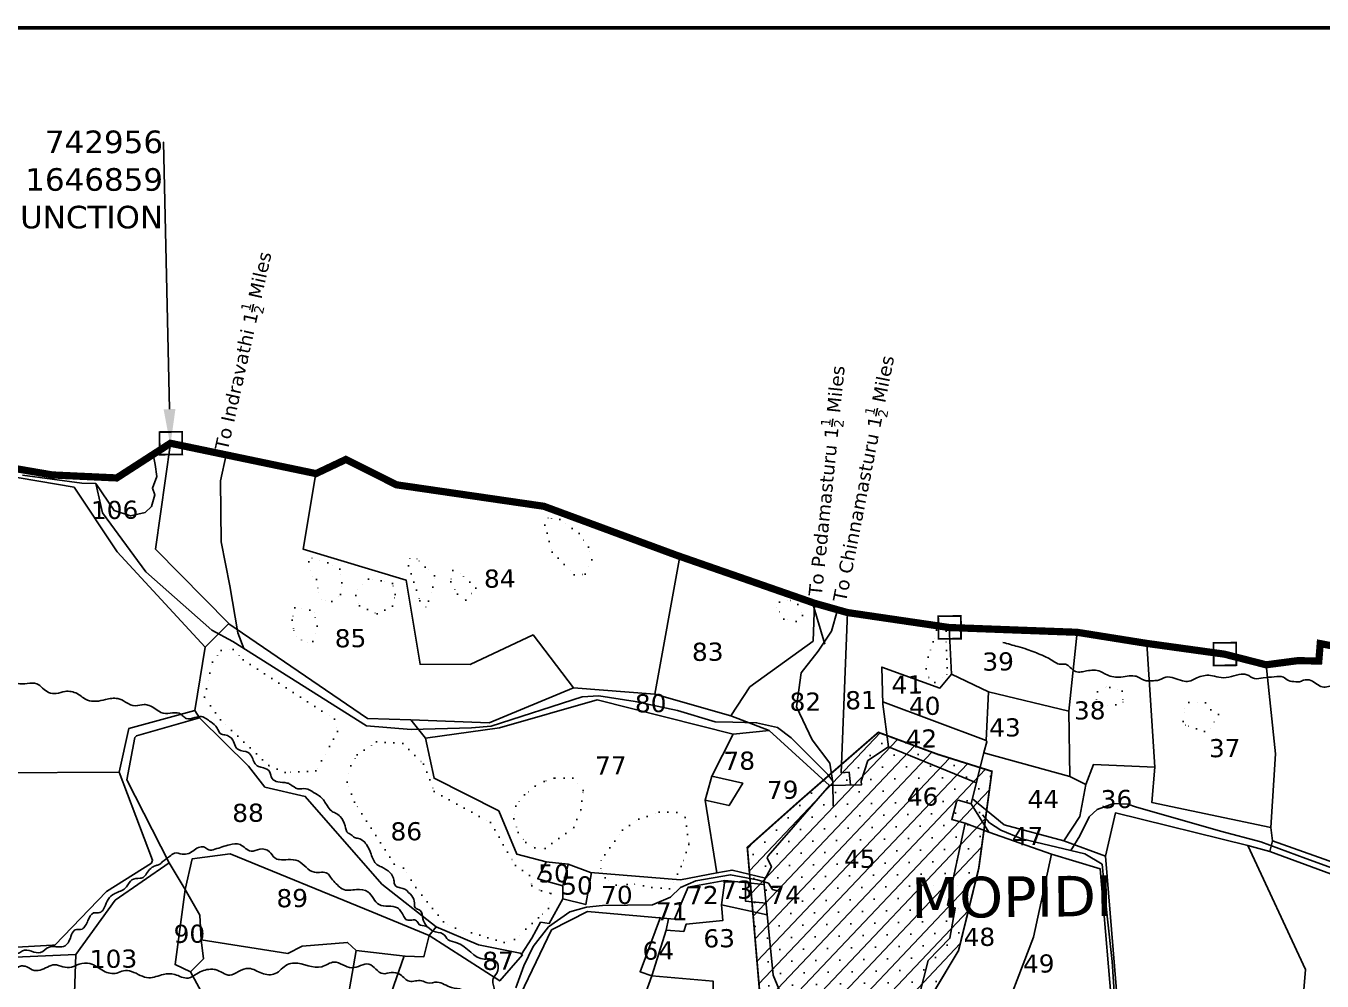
# Model space of a CAD drawing. Header units: inches. Extents: x 738765 to 747437, y 1643863 to 1647317.
# Drawn here: x 742819 to 744255, y 1646259 to 1647317 of the extents above; entities that cross this region are included whole.
import ezdxf
from ezdxf import colors
from ezdxf.entities.mleader import LeaderData, LeaderLine
from ezdxf.enums import TextEntityAlignment as Align
from ezdxf.math import Vec2, Vec3

# ---------------------------------------------------------------- set-up
doc = ezdxf.new("R2010")
doc.units = ezdxf.units.IN
doc.header["$MEASUREMENT"] = 0
doc.linetypes.add('ACAD_ISO02W100', pattern=[15, 12, -3])
doc.linetypes.add('DOT2', pattern=[0.125, 0, -0.125])
for name, color, linetype in [('CSMark', 72, 'Continuous'), ('HILLL', 17, 'Continuous'), ('PLOT', 7, 'Continuous'), ('PLOT NO', 7, 'Continuous'), ('ROADS', 6, 'Continuous'), ('STRUCTURE', 5, 'Continuous'), ('TANKS-STREAM', 4, 'Continuous'), ('VILLAGE', 30, 'Continuous'), ('VILLAGE BOUNDRY', 5, 'Continuous'), ('VILLAGE STONES', 240, 'Continuous')]:
    doc.layers.add(name, color=color, linetype=linetype)
doc.styles.get("Standard").update_dxf_attribs({"font": 'verdana_0.ttf'})

msp = doc.modelspace()

# ---------------------------------------------------------------- hatches: boundary and pattern name
at = {"layer": 'VILLAGE', "linetype": 'Continuous'}
h = msp.add_hatch(dxfattribs=at)
h.set_pattern_fill('SACNCR', color=256, scale=200, angle=1.53032, style=0)
h.paths.add_polyline_path([(743618.1, 1646406.6), (743631.8, 1646245.8), (743669.8, 1646193.4), (743735.3, 1646162.7), (743786.1, 1646182.2), (743852.2, 1646292.4), (743874.6, 1646383.4), (743889.2, 1646490.9), (743829.3, 1646509.7), (743763.3, 1646534.1), (743676.2, 1646458.3)])
h.paths.add_polyline_path([(743780.9, 1646315.5), (744042.3, 1646318.2), (744041.5, 1646388.5), (743780.1, 1646385.8)], flags=9)

# ---------------------------------------------------------------- linework, layer by layer
at = {"layer": 'CSMark', "color": 3}
msp.add_lwpolyline([(738766.6, 1647314.5), (747349.1, 1647314.5), (747349.1, 1643865.5), (738766.6, 1643865.5)], close=True, dxfattribs=at)
at = {"layer": 'HILLL', "linetype": 'DOT2', "ltscale": 75}
for points in [[(743393.6, 1646763.7), (743401.7, 1646733.8), (743415.1, 1646719.9), (743426.1, 1646708.4), (743438.5, 1646709.2), (743445.8, 1646725.2), (743442.1, 1646739.2), (743431.7, 1646754.4), (743410.4, 1646769.9), (743397.5, 1646771.6), (743393.6, 1646763.7)], [(743150.6, 1646680), (743157.6, 1646678.9), (743167.2, 1646686.6), (743168.8, 1646699.8), (743166.3, 1646715), (743153, 1646721.8), (743135.6, 1646727), (743132.2, 1646722.8), (743134.3, 1646713.3), (743136.1, 1646707), (743140.6, 1646703.4), (743142.8, 1646689), (743146, 1646681.1), (743150.6, 1646680)], [(743255.2, 1646679.8), (743262.1, 1646672.7), (743264.8, 1646679.5), (743269.4, 1646695), (743271.3, 1646707.4), (743261.2, 1646717.2), (743252, 1646726.2), (743244, 1646726.9), (743242.5, 1646718.6), (743255.2, 1646679.8)], [(743289.4, 1646700.9), (743296.8, 1646687), (743306, 1646680.5), (743317.3, 1646693.8), (743300.3, 1646710), (743291.8, 1646713.3), (743289.4, 1646700.9)], [(743207.7, 1646665.3), (743224.7, 1646673.9), (743227.7, 1646686.9), (743224.8, 1646698.9), (743212.4, 1646701.8), (743198.4, 1646703.8), (743185.9, 1646692.8), (743184, 1646685.6), (743188.4, 1646674.3), (743207.7, 1646665.3)], [(743136.4, 1646634.9), (743141.2, 1646651.8), (743138, 1646666.7), (743133.3, 1646669.4), (743116.7, 1646672), (743113.5, 1646658.3), (743115.3, 1646646.8), (743118.4, 1646640.3), (743123.8, 1646636.4), (743131, 1646633.4), (743136.4, 1646634.9)], [(743653.7, 1646678.2), (743665.7, 1646680.1), (743674.1, 1646675.8), (743679.1, 1646663.4), (743672.2, 1646656.7), (743658.5, 1646659.5), (743650.8, 1646672.2), (743653.7, 1646678.2)], [(743816.4, 1646604.5), (743819.4, 1646594.3), (743826.1, 1646589.4), (743839.2, 1646597.9), (743839.6, 1646605.7), (743838.5, 1646638.4), (743838.3, 1646646.1), (743827.9, 1646647.1), (743824, 1646634.4), (743818.7, 1646617.4), (743816.4, 1646604.5)], [(743164, 1646534.9), (743146.2, 1646502.7), (743140, 1646491.3), (743105.7, 1646489.5), (743087.7, 1646497.3), (743034, 1646547.9), (743016.4, 1646573), (743022.5, 1646599.5), (743025.3, 1646611.7), (743034.8, 1646624.8)], [(743034.8, 1646624.8), (743048.4, 1646626), (743059.2, 1646614.4), (743160.4, 1646548.6), (743164, 1646534.9), (743164, 1646534.9)], [(744019.7, 1646583.7), (744033.4, 1646579.8), (744034.5, 1646567.4), (744026.5, 1646564.7), (744010, 1646563.6), (744005.2, 1646570.6), (744006.3, 1646579.1), (744016.6, 1646584.4), (744019.7, 1646583.7)], [(744103, 1646560.6), (744107.6, 1646567), (744125.8, 1646566.9), (744131.7, 1646559), (744140.3, 1646553.7), (744131.2, 1646538.5), (744124.9, 1646534.9), (744103.6, 1646542), (744101, 1646546.2), (744103, 1646560.6)], [(743207.2, 1646523.6), (743207.2, 1646523.6), (743236.1, 1646521.8), (743259.3, 1646499), (743271.1, 1646468.4), (743333.3, 1646434.2), (743361.2, 1646386.5), (743376.8, 1646375.4), (743379.3, 1646363.9), (743389.8, 1646358.4), (743400.2, 1646355.5), (743397.9, 1646339.1), (743386.6, 1646328.7), (743360.2, 1646304.6), (743348.7, 1646301.3), (743294.7, 1646317.2), (743281.2, 1646324.3), (743250.6, 1646362.3), (743237.1, 1646383.7), (743226.8, 1646387.9), (743182.7, 1646456.7), (743174.4, 1646478.9), (743178.6, 1646497.1), (743185.7, 1646509.1), (743207.2, 1646523.6)], [(743393.9, 1646405.4), (743425.9, 1646428.7), (743433.5, 1646448.4), (743436.3, 1646469.8), (743424.7, 1646483.4), (743404, 1646483.4), (743393.1, 1646479.7), (743382.8, 1646474.3), (743371.1, 1646464.9), (743361.7, 1646452.5), (743359.4, 1646438.4), (743364, 1646423.1), (743372.5, 1646412.2), (743382.7, 1646406.2), (743393.9, 1646405.4)], [(743460, 1646398.4), (743479.8, 1646425.6), (743498, 1646437.8), (743520.4, 1646445.6), (743539.8, 1646445.4), (743549.3, 1646439.7), (743553.3, 1646410), (743544.9, 1646385.4), (743536.7, 1646368.3), (743532, 1646360.6), (743512.4, 1646362.1), (743493.3, 1646365.8), (743484.9, 1646365.5), (743472.6, 1646364.8), (743460.6, 1646372.9), (743455.6, 1646383), (743456, 1646391.9), (743460, 1646398.4)]]:
    msp.add_lwpolyline(points, dxfattribs=at)
at = {"layer": 'PLOT'}
for points in [[(742978.7, 1646854.3), (742962.1, 1646737), (743043.3, 1646654.6), (743017.3, 1646628.4)], [(742391.8, 1646339.1), (742479.9, 1646337.1), (742659, 1646316.7), (742647.3, 1646488.5), (742921.9, 1646489.9), (742932.7, 1646538.4), (743005.7, 1646558.3), (743017.3, 1646628.4), (742919.8, 1646734.1), (742871.9, 1646805.6), (742710.4, 1646833.1), (742554.2, 1646829.9), (742448.5, 1646831.4)], [(743425.3, 1646583.4), (743380.7, 1646642), (743310.9, 1646609.2), (743255.4, 1646609.6), (743239.8, 1646702.7), (743125.9, 1646736.9), (743140, 1646820.7)], [(743515.5, 1646576.2), (743543.2, 1646729)], [(743599.8, 1646552.2), (743621, 1646584.4), (743691.1, 1646635.1), (743692.6, 1646677.1)], [(743732.3, 1646475.8), (743731, 1646489.8), (743722.2, 1646489.2), (743729, 1646666.8)], [(743043.6, 1646654.3), (743197, 1646549.5), (743245.1, 1646547.8), (743261.4, 1646527.8), (743270.9, 1646483.3), (743342.7, 1646447), (743362.6, 1646399.1), (743395.2, 1646390.5), (743419.7, 1646388.2), (743444.3, 1646378.9), (743543.9, 1646370.8), (743584.4, 1646378.3), (743601.2, 1646381.5), (743638.1, 1646372.5)], [(743841.9, 1646650.2), (743844.4, 1646598.6), (743831.6, 1646583.2), (743767, 1646606.4), (743768.3, 1646565.2), (743774.6, 1646518), (743751.5, 1646502.9), (743744.2, 1646480.1), (743744.8, 1646476.1), (743709, 1646475.2), (743641.3, 1646397.2), (743640.2, 1646395.2), (743644.8, 1646385), (743636.4, 1646369.3), (743646.8, 1646265), (743664, 1646223.5)], [(743782, 1646212.9), (743790.4, 1646225.9), (743808.4, 1646242.2), (743818.4, 1646281.3), (743842.6, 1646306), (743848.5, 1646339.5), (743840, 1646342.8), (743859.7, 1646433.5), (743844.6, 1646437.6), (743849.9, 1646457.3), (743851.6, 1646458.8), (743866.3, 1646454.8), (743880.4, 1646511.7), (743883.7, 1646523.5), (743882.7, 1646524.9), (743885.5, 1646578.9), (743974.4, 1646557.6), (743983.8, 1646644.9)], [(744069.9, 1646495.6), (744060.9, 1646632.6)], [(744198.2, 1646428.6), (744203.6, 1646510.3), (744193.1, 1646608.9)], [(743885.5, 1646578.9), (743844.4, 1646598.6)], [(743642.4, 1646536.1), (743599.8, 1646552.2), (743515.5, 1646576.2), (743425.3, 1646583.4), (743332, 1646544.6), (743245.1, 1646547.8)], [(743261.4, 1646527.8), (743343.5, 1646539), (743451.5, 1646570.2), (743602.4, 1646532.2)], [(743882.7, 1646524.9), (743768.2, 1646568)], [(742690, 1646262.2), (742763.6, 1646283.3), (742873.9, 1646288), (742917.5, 1646348.1), (742977.2, 1646389.6), (742930.3, 1646481.4), (742939.3, 1646528.4), (742941, 1646530.1), (743010.8, 1646550), (743005.7, 1646558.3)], [(743974.4, 1646557.6), (743975.5, 1646485.1), (743880.3, 1646511.3)], [(743010.8, 1646550), (743065.3, 1646496.5), (743083.4, 1646473.2), (743128.2, 1646463.2), (743213, 1646366.1), (743273.4, 1646318.6), (743265.4, 1646309.2), (743201.8, 1646335.2), (743044.8, 1646399.4), (743002.8, 1646394), (742995.1, 1646360), (742977.2, 1646389.6)], [(743578.9, 1646485.5), (743602.4, 1646532.2), (743642.4, 1646536.1), (743709, 1646475.2)], [(743872.2, 1646478.3), (743774.6, 1646518)], [(744015, 1646396.8), (744026.1, 1646444.8), (744172.8, 1646408.6), (744197.4, 1646402.1), (744200.2, 1646413.9), (744198.2, 1646428.6), (744066.5, 1646456.2), (744069.9, 1646495.6), (744001.7, 1646498.3), (743993.2, 1646476.4)], [(742656.3, 1646266.9), (742743.6, 1646289.1), (742760.8, 1646293.4), (742848, 1646298.2), (742850.6, 1646298.3), (742908, 1646357.8), (742957.6, 1646389.3), (742958.9, 1646392.6), (742921.9, 1646489.9)], [(743584.4, 1646378.3), (743571.4, 1646459.1), (743597.9, 1646452.9), (743613, 1646477.8), (743578.9, 1646485.5), (743571.4, 1646459.1)], [(743975.5, 1646485.1), (743993.2, 1646476.4), (743986.7, 1646441), (743968.8, 1646414), (743902.6, 1646431.7), (743867.7, 1646460.4)], [(743859.7, 1646433.5), (743885.8, 1646423.7), (743866.3, 1646454.8)], [(743885.8, 1646423.7), (743955.4, 1646399), (744009.3, 1646382.8), (744024.2, 1646205), (744033.8, 1646068.9), (744045.9, 1645940.2), (744105.6, 1645777.6), (744169.4, 1645522.8), (744124.8, 1645519.7), (743989.3, 1645649.3), (743999.7, 1645768.6), (744023.5, 1645783.6), (744025, 1645786.2), (743980.7, 1645946.5), (743953.8, 1646012.9), (743914.4, 1646029.4), (743894.1, 1646200), (743935.2, 1646307.3), (743955.4, 1646399)], [(744105.6, 1645777.6), (744132, 1645775.6), (744108.7, 1645812), (744061.9, 1645932.1), (744039.2, 1646078.7), (744030.4, 1646211.9), (744015, 1646396.8), (743968.8, 1646414)], [(744220.4, 1646074.4), (744236.7, 1646271.5), (744172.8, 1646408.6)], [(744200.2, 1646413.9), (744319.7, 1646371.3)], [(744338.7, 1646350.2), (744197.4, 1646402.1)], [(743367.9, 1646288.3), (743379.1, 1646306.2), (743388.9, 1646323.8), (743398.6, 1646322.4), (743413.5, 1646349.6), (743439, 1646343.3), (743445.3, 1646378.8)], [(743413.5, 1646349.6), (743413.6, 1646364.2), (743385.8, 1646371.9), (743395.2, 1646390.5)], [(743413.6, 1646364.2), (743419.7, 1646388.2)], [(743636.8, 1646365.5), (743593.3, 1646370.1), (743552.6, 1646362.6), (743537.4, 1646327), (743440.9, 1646335.6), (743401.2, 1646315.2), (743349.8, 1646208.3), (743331.7, 1646182.1), (743311.4, 1646139.6), (743272.5, 1646085.1), (743229.5, 1646046.8), (743200.1, 1645953.6), (743137.3, 1645863.6), (743072.5, 1645793.9), (742994.9, 1645630.9), (742932.4, 1645598.7), (742901.3, 1645518.3), (742850.9, 1645443.8), (742800.6, 1645408.7)], [(743528.1, 1646315.1), (743547.7, 1646313.5), (743550.3, 1646321.5), (743591.1, 1646325.7), (743589.3, 1646343), (743593.3, 1646370.1)], [(743616, 1646367.7), (743616, 1646347.1), (743638.8, 1646345)], [(742995.1, 1646360), (742983.9, 1646276.9), (743000.9, 1646268.9), (743015.3, 1646283.3), (743012.6, 1646304.3), (743011.3, 1646331.5), (742995.1, 1646360)], [(743640.1, 1646332), (743589.3, 1646343)], [(743512.4, 1646264.3), (743499.2, 1646268.9), (743522, 1646329.4)], [(743530.6, 1646327.7), (743528.1, 1646315.1), (743512.4, 1646264.3)], [(743012.6, 1646304.3), (743108.7, 1646289), (743124.6, 1646297.2), (743175.1, 1646301.4), (743184.5, 1646292.3), (743238.9, 1646286.3), (743259.6, 1646285.6), (743265.4, 1646309.2), (743343.6, 1646258.7), (743368.9, 1646287.5), (743366.2, 1646289.5), (743320.1, 1646298.9), (743273.4, 1646318.6)], [(742868.3, 1646126.5), (742873.9, 1646288)], [(743000.9, 1646268.9), (743025.9, 1646222.7), (743053, 1646209.2), (743069.9, 1646186.4), (743095.4, 1646194.3), (743088, 1646213.9), (743108.8, 1646222.6), (743143.7, 1646224.4), (743150.4, 1646211.4), (743170.1, 1646209.9), (743184.5, 1646292.3)], [(743170.1, 1646209.9), (743205.9, 1646195.4), (743237.8, 1646286.4)], [(743603, 1646143.3), (743603, 1646170.7), (743583.1, 1646164.1), (743566.9, 1646182.6), (743570.6, 1646206.7), (743580.7, 1646202.5), (743580.1, 1646258.5), (743512.4, 1646264.3), (743486.1, 1646191.8), (743481.1, 1646143.8)]]:
    msp.add_lwpolyline(points, dxfattribs=at)
at = {"layer": 'PLOT NO'}
for points in [[(742991.6, 1646867), (742991.8, 1646841.9), (742966.8, 1646841.7), (742966.5, 1646866.7), (742991.6, 1646867)], [(743854.8, 1646663), (743855, 1646637.9), (743830, 1646637.6), (743829.7, 1646662.7), (743854.8, 1646663)], [(744159.8, 1646633.4), (744160.1, 1646608.4), (744135, 1646608.1), (744134.7, 1646633.2), (744159.8, 1646633.4)]]:
    msp.add_lwpolyline(points, dxfattribs=at)
at = {"layer": 'ROADS'}
for points in [[(742895.9, 1646809.7), (742916.2, 1646780), (742934.6, 1646773.9), (742950.6, 1646777.5), (742957.8, 1646784.3), (742961.4, 1646797.1), (742958.7, 1646804.4), (742963.5, 1646817.4), (742961.9, 1646830.6), (742959.7, 1646842)], [(743060.2, 1646626.9), (743053.3, 1646644.4), (743044.6, 1646696.4), (743035, 1646745.1), (743034.3, 1646812.7), (743040.3, 1646841.4)], [(742814.8, 1646819.1), (742880.4, 1646810.1), (742895.9, 1646809.7), (742903.5, 1646777.1), (742951.5, 1646711.9), (743024.7, 1646647.3), (743047.7, 1646634.8), (743196.1, 1646541.2), (743245.4, 1646537.3), (743312.4, 1646539.2), (743334.3, 1646541), (743435.1, 1646573.3), (743453.5, 1646574.4), (743493.7, 1646568.3), (743540.7, 1646558.3), (743582.4, 1646545.6), (743602.2, 1646545.2), (743628.4, 1646544.7), (743651.4, 1646539.6), (743666.7, 1646528.1), (743707.2, 1646487.5), (743712.7, 1646479.9)], [(743717.8, 1646668.3), (743711.5, 1646646.3), (743696.6, 1646624), (743677.8, 1646600), (743672.5, 1646562.5), (743690, 1646525.7), (743709.7, 1646499.9), (743712.9, 1646478.7), (743713.3, 1646452.5)], [(743704.1, 1646631.7), (743690.7, 1646676.6)], [(743976.7, 1646403.1), (743986.6, 1646419.3), (743996.8, 1646440.5), (744005.8, 1646448.6), (744023.9, 1646455.1), (744039.8, 1646454.7), (744048.4, 1646451.5), (744142.5, 1646424.6), (744187.3, 1646412.7), (744237.1, 1646394.4), (744304.3, 1646369.8)], [(744025.5, 1646235.1), (744022.3, 1646280.1), (744016.9, 1646330.5), (744011.3, 1646388), (743992.1, 1646399.4), (743922.3, 1646416.3), (743899.1, 1646425.8), (743886.4, 1646433.9), (743878.6, 1646442.7)], [(743654.1, 1646357.8), (743646, 1646359.9), (743641.5, 1646367), (743629.1, 1646370.8), (743599.5, 1646376.4), (743561.2, 1646369.5), (743544, 1646362.1), (743533.1, 1646351.4), (743512.9, 1646343), (743457.5, 1646342.2), (743440, 1646340.6), (743421.5, 1646335.2), (743397.8, 1646318.8), (743380.9, 1646296.7), (743370.3, 1646275.4), (743361.7, 1646251)]]:
    msp.add_lwpolyline(points, dxfattribs=at)
at = {"layer": 'STRUCTURE', "color": 5, "const_width": 4.23}
msp.add_lwpolyline([(738766.6, 1647314.5), (747349.1, 1647314.5), (747349.1, 1643865.5), (738766.6, 1643865.5)], close=True, dxfattribs=at)
at = {"layer": 'TANKS-STREAM'}
for points in [[(743262.8, 1646319.1), (743258.6, 1646327.6), (743255.6, 1646336.7), (743250, 1646339.9), (743249, 1646347), (743244.6, 1646354.8), (743236.1, 1646361.3), (743230.7, 1646362.5), (743227, 1646365.9), (743226.4, 1646370.2), (743222, 1646378.7), (743212.5, 1646385), (743207.6, 1646387.8), (743201, 1646399.1), (743196, 1646409.9), (743185.7, 1646416.9), (743182.2, 1646417.8), (743180.1, 1646420), (743175.7, 1646422.5), (743172.3, 1646430.6), (743166.9, 1646440.8), (743161.5, 1646444.7), (743157.1, 1646447), (743152.3, 1646453), (743145.2, 1646462.5), (743137.3, 1646467.5), (743128.8, 1646471.7), (743119.9, 1646471.5), (743111.6, 1646476.4), (743108.1, 1646477.9), (743097.8, 1646479.3), (743091.4, 1646482.9), (743088.5, 1646490.8), (743081.9, 1646494.7), (743076.3, 1646496.4), (743071.8, 1646500.4), (743069.3, 1646506.3), (743065, 1646511.6), (743053.5, 1646515.3), (743050.7, 1646518.4), (743048, 1646525.6), (743039.1, 1646531.3), (743034.4, 1646532.5), (743030.4, 1646538.9), (743023.3, 1646545.7), (743018.6, 1646549.2), (743013.1, 1646551.5), (743005.7, 1646550.5), (742996.2, 1646549.5), (742992.9, 1646551.9), (742988.4, 1646555.2), (742978.5, 1646555.2), (742968.2, 1646556.2), (742961.9, 1646560.1), (742955, 1646563.9), (742949.7, 1646565), (742939.9, 1646563.4), (742929, 1646567.6), (742920.3, 1646571.5), (742906.7, 1646570.4), (742896.1, 1646568.5), (742886.9, 1646569.7), (742875.2, 1646577), (742862, 1646579.4), (742852.1, 1646577.2), (742843.7, 1646578.2), (742830.5, 1646587.8), (742809.5, 1646588.2), (742798.1, 1646595.9), (742788.3, 1646599.8), (742777.6, 1646598.2), (742771.8, 1646599.4), (742763.5, 1646610.4), (742748.4, 1646612.7), (742738.9, 1646621.8), (742733.3, 1646631.9), (742720.4, 1646635.7), (742713.4, 1646642.2), (742711.5, 1646657.9), (742711, 1646662.7), (742702.1, 1646672.1), (742700.7, 1646685), (742704, 1646698.6), (742705.8, 1646707.8), (742704.4, 1646710.3), (742704.6, 1646714.2), (742699.8, 1646722.1), (742699.7, 1646731), (742704, 1646740.5), (742705.1, 1646754.9), (742700.5, 1646760.2), (742697.7, 1646770.6), (742700.8, 1646780.9), (742703.4, 1646785.5), (742703.8, 1646793.1), (742699.2, 1646802.1), (742700.7, 1646807.4), (742706.8, 1646819.1), (742705.1, 1646828.5), (742703.6, 1646837.6), (742706.4, 1646841.7), (742709.7, 1646842.9)], [(744281.5, 1646575.9), (744275.7, 1646583.6), (744269.3, 1646585.7), (744255.4, 1646584.4), (744242.8, 1646591.5), (744234.6, 1646591.9), (744230.1, 1646590.1), (744225.9, 1646590.1), (744217.8, 1646591.5), (744212.2, 1646595.2), (744202.2, 1646595.6), (744189.9, 1646594.4), (744180.1, 1646593.8), (744171.7, 1646597.9), (744163.1, 1646598.2), (744151.7, 1646595.2), (744140.7, 1646595.1), (744131.3, 1646597.2), (744116.4, 1646594.4), (744107.5, 1646590.7), (744100.5, 1646591.1), (744082.1, 1646595.2), (744072.6, 1646591.6), (744066.9, 1646591.3), (744060.3, 1646591.2), (744050.4, 1646595.7), (744047.7, 1646596.5), (744030, 1646595.2), (744015, 1646598.7), (744009.6, 1646601.5), (743994.2, 1646602.1), (743988.2, 1646601), (743982, 1646601.5), (743976, 1646606.1), (743971, 1646609.5), (743963.9, 1646609.6), (743957.1, 1646613.1), (743944.8, 1646619.4), (743928.3, 1646626), (743917.9, 1646629.1), (743901.3, 1646633.7)], [(743332.6, 1646241), (743337.5, 1646247.9), (743335.9, 1646259.5), (743340.3, 1646267.4), (743341.1, 1646278.3), (743332.8, 1646283.2), (743326.6, 1646282.9), (743296.3, 1646301.1), (743286.7, 1646304.4), (743281, 1646310.7), (743269.5, 1646314), (743261.9, 1646319.4), (743254.3, 1646321.2), (743251.4, 1646325.4), (743240.8, 1646326.3), (743237.4, 1646330.2), (743230.3, 1646339.6), (743209.9, 1646343.3), (743197.5, 1646357.5), (743185, 1646359.9), (743169.1, 1646360.7), (743166.6, 1646362.5), (743156.1, 1646373.7), (743152.8, 1646377.7), (743138.3, 1646379.1), (743120.2, 1646391.6), (743109, 1646393.2), (743099.5, 1646393.1), (743094.3, 1646395.1), (743088.6, 1646401.9), (743077.9, 1646404.7), (743068, 1646402.5), (743055.9, 1646409.7), (743044.3, 1646409.6), (743028, 1646404.6), (743021.1, 1646403.9), (743016.4, 1646406.8), (743011.4, 1646407), (742998.9, 1646399.9), (742991.8, 1646399.2), (742983.3, 1646400.3), (742977.6, 1646396.5), (742969.7, 1646390.5), (742966.1, 1646387.6), (742962.8, 1646386.7), (742958.4, 1646384.6), (742953.2, 1646379.1), (742949.3, 1646374), (742945.1, 1646372.5), (742935.9, 1646370.8), (742930.1, 1646363.1), (742926.2, 1646359.8), (742914.4, 1646354.1), (742908.4, 1646347.1), (742904.5, 1646338.1), (742900.5, 1646334.4), (742893.5, 1646334), (742887.3, 1646325.5), (742884.3, 1646319.9), (742880.7, 1646316.1), (742873.1, 1646315.4), (742869.2, 1646310), (742866.1, 1646302.4), (742862, 1646297.8), (742854.5, 1646296.4), (742844.1, 1646296.3), (742834.8, 1646290.3), (742814.7, 1646292.1), (742810.2, 1646289.5), (742798.8, 1646291.6), (742790, 1646287.9), (742778.3, 1646287.5), (742772.6, 1646289.6), (742762.3, 1646287.4), (742753.6, 1646287), (742742, 1646289.6), (742737.6, 1646295.9), (742726.7, 1646297.2), (742714.5, 1646309.5), (742704.7, 1646311.4), (742688.9, 1646312.6), (742683.3, 1646317.4), (742680.8, 1646323.1), (742670.3, 1646332), (742660.8, 1646333.4), (742649.1, 1646332.1), (742637.5, 1646333.3), (742629.3, 1646339.8), (742618.6, 1646346.2), (742603.9, 1646343.8), (742590, 1646347.5), (742578.5, 1646354.5), (742568.8, 1646356.3), (742551, 1646355.6), (742544.4, 1646355.5), (742538.8, 1646358.4), (742532.7, 1646363.1), (742520.2, 1646363.8), (742510.1, 1646362.5), (742500.9, 1646369.1), (742491.4, 1646369.4), (742483.6, 1646369.2), (742479.7, 1646370.4)], [(743461.7, 1646091.7), (743454.2, 1646096.2), (743437.3, 1646094.4), (743431, 1646099.2), (743426.5, 1646101), (743406, 1646097.9), (743392.5, 1646104.5), (743377.9, 1646107.7), (743369.9, 1646106.3), (743351.4, 1646116.3), (743332.3, 1646116.6), (743320.9, 1646125.3), (743306.3, 1646126.2), (743299.7, 1646130.4), (743297.5, 1646143.6), (743294.9, 1646151.1), (743303.1, 1646163.3), (743305.8, 1646166.3), (743305.9, 1646179.8), (743315.7, 1646191.5), (743318.6, 1646198.8), (743317.4, 1646204.3), (743321.7, 1646214), (743328.8, 1646221.3), (743331.1, 1646226.4), (743329.1, 1646232.3), (743333, 1646240.4), (743329.4, 1646242.8), (743321.9, 1646244.4), (743309.3, 1646243.2), (743301.8, 1646248.9), (743290.1, 1646251.4), (743274.4, 1646257.4), (743263.7, 1646256.5), (743257.1, 1646259), (743243.5, 1646258.4), (743233.4, 1646265.7), (743223.4, 1646268.1), (743214.3, 1646266.8), (743198.6, 1646277.4), (743179.8, 1646273.2), (743160.1, 1646279.6), (743146.4, 1646274.5), (743115.9, 1646278.5), (743108.4, 1646276.8), (743094.8, 1646266.8), (743080, 1646267.2), (743065.7, 1646272.6), (743054, 1646269.1), (743044.5, 1646265.1), (743028.4, 1646271.3), (743023.2, 1646271.7), (743007.8, 1646266.7), (742998.4, 1646261.9), (742983.4, 1646265.9), (742971, 1646266), (742954.6, 1646262.1), (742935.7, 1646269.2), (742926.7, 1646270.1), (742919.2, 1646267.3), (742904.5, 1646269.8), (742889.5, 1646277.9), (742877.6, 1646277.4), (742869.2, 1646274.1), (742859.4, 1646274.5), (742850.3, 1646276.6), (742834.2, 1646270.6), (742825.6, 1646271), (742817.5, 1646275), (742812.6, 1646275.1), (742804.2, 1646270.4), (742794.5, 1646269.5), (742789, 1646272.6), (742780.4, 1646271.1), (742772.3, 1646266), (742764.4, 1646264.7), (742753.3, 1646268.2), (742748.6, 1646266.5), (742744.4, 1646262.1), (742737.3, 1646258.4), (742726.2, 1646259.1), (742719.9, 1646260.4), (742711.1, 1646256.1), (742703.7, 1646252.5), (742695.6, 1646252.1), (742686, 1646254.4), (742676.5, 1646247.1), (742657.8, 1646246.9), (742651.1, 1646247), (742645.3, 1646240.3), (742635.5, 1646236.4), (742627.6, 1646237.3), (742620.6, 1646233.4), (742614.2, 1646232.1), (742608.1, 1646230.9), (742604.8, 1646227.1), (742599.6, 1646222.7), (742594.1, 1646222.1), (742592, 1646225.1), (742591.9, 1646229), (742595.2, 1646232.1), (742599.3, 1646232.3), (742604.1, 1646230.8), (742606.8, 1646229.7)]]:
    msp.add_spline(points, degree=3, dxfattribs=at)
at = {"layer": 'VILLAGE', "linetype": 'Continuous', "const_width": 2}
msp.add_lwpolyline([(743618.1, 1646406.6), (743631.8, 1646245.8), (743669.8, 1646193.4), (743735.3, 1646162.7), (743786.1, 1646182.2), (743852.2, 1646292.4), (743874.6, 1646383.4), (743889.2, 1646490.9), (743829.3, 1646509.7), (743763.3, 1646534.1), (743676.2, 1646458.3), (743618.1, 1646406.6)], dxfattribs=at)
at = {"layer": 'VILLAGE BOUNDRY', "linetype": 'ACAD_ISO02W100', "ltscale": 2, "const_width": 8}
msp.add_lwpolyline([(742709.7, 1646842.9), (742847.9, 1646819.2), (742919.2, 1646815.9), (742978.7, 1646854.3), (743140, 1646820.7), (743173.2, 1646836.4), (743229.2, 1646808.3), (743392.6, 1646784.5), (743539.5, 1646730.3), (743692.6, 1646677.1), (743729, 1646666.8), (743841.9, 1646650.2), (743983.8, 1646644.9), (744060.9, 1646632.6), (744146.9, 1646620.7), (744193.1, 1646608.9), (744228.1, 1646613.5), (744251.5, 1646613.1), (744253.1, 1646632.4), (744281.6, 1646626.9)], dxfattribs=at)
at = {"layer": 'VILLAGE STONES', "const_width": 2}
for points in [[(742966.5, 1646866.7), (742991.6, 1646867), (742991.8, 1646841.9), (742966.8, 1646841.7)], [(743829.7, 1646662.7), (743854.8, 1646663), (743855, 1646637.9), (743830, 1646637.6)], [(744134.7, 1646633.2), (744159.8, 1646633.4), (744160.1, 1646608.4), (744135, 1646608.1)]]:
    msp.add_lwpolyline(points, close=True, dxfattribs=at)

# ---------------------------------------------------------------- texts
at = {"layer": 'PLOT NO'}
for s, p in [('106', (742916.8, 1646780.5)), ('84', (743343.7, 1646704.5)), ('85', (743178.3, 1646638.4)), ('83', (743574.2, 1646623.4)), ('39', (743896.1, 1646612.6)), ('41', (743795.4, 1646587)), ('81', (743744.1, 1646569.8)), ('80', (743511, 1646566.4)), ('82', (743682.4, 1646568.1)), ('40', (743814.7, 1646563.4)), ('38', (743997.6, 1646558.5)), ('42', (743811, 1646527.2)), ('43', (743903.6, 1646539.5)), ('37', (744147.2, 1646516.7)), (' 78', (743604.8, 1646502.6)), ('77', (743466.9, 1646497.5)), ('79', (743657.3, 1646470.4)), ('46', (743812.3, 1646462.9)), ('44', (743946.1, 1646460.2)), ('36', (744027.2, 1646460.2)), ('88', (743064.7, 1646445)), ('86', (743240.1, 1646424.5)), ('47', (743928.7, 1646419.2)), ('45', (743742.7, 1646394)), ('50', (743403.8, 1646378)), ('50', (743429.3, 1646364.5)), ('70', (743473.5, 1646354)), ('73', (743606.7, 1646359.8)), ('89', (743113.7, 1646350.5)), ('72', (743568.8, 1646353.8)), ('74', (743659.8, 1646354.2)), ('71', (743534.4, 1646335.9)), ('90', (742999.7, 1646311)), ('63', (743586.9, 1646306)), ('48', (743875.3, 1646307.5)), ('103', (742915.6, 1646283.3)), ('64', (743519.5, 1646292.4)), ('87', (743341.9, 1646281.1)), ('49', (743941.1, 1646278))]:
    msp.add_text(s, height=20.05, rotation=0.6075, dxfattribs=at).set_placement(p, align=Align.MIDDLE_CENTER)
at = {"layer": 'ROADS', "color": 0, "char_height": 15, "width": 702.66, "attachment_point": 1}
for s, insert, rotation in [('\\A1;To Indravathi 1{\\H0.7x;\\S1/2;} Miles', (743022.6, 1646849.8), 77.4838), ('\\A1;To Chinnamasturu 1{\\H0.7x;\\S1/2;} Miles', (743707.7, 1646681.5), 78.8657), ('\\A1;To Pedamasturu 1{\\H0.7x;\\S1/2;} Miles', (743680.7, 1646686.5), 84.3115)]:
    msp.add_mtext(s, dxfattribs=dict(at, insert=insert, rotation=rotation))
at = {"layer": 'VILLAGE', "linetype": 'Continuous'}
msp.add_text('MOPIDI', height=45, rotation=0.6075, dxfattribs=at).set_placement((743911.2, 1646352), align=Align.MIDDLE_CENTER)

# ---------------------------------------------------------------- leaders
at = {"layer": 'VILLAGE STONES', "color": 6}
ml = msp.add_multileader_mtext('Standard', dxfattribs=at)
ml.set_content('742956\\P1646859\\PBI-JUNCTION', color=6)
ml.set_leader_properties()
ml.build(insert=Vec2(0, 0))
ml.multileader.update_dxf_attribs({"dogleg_length": 0.36, "arrow_head_size": 40})
ctx = ml.context
ctx.base_point, ctx.char_height, ctx.arrow_head_size, ctx.landing_gap_size, ctx.plane_origin = Vec3(742744.4, 1647187.9), 25, 40, 0.09, Vec3(740019.8, 1646768.3)
ctx.text_align_type = 2
notes = []
notes.append((ctx, [(0, (1, 1, 0), (742970.9, 1647187.9), (-1, 0), 0.36, [(0, [(742978.6, 1646852.1)], 0, [])])]))
ctx.mtext.insert, ctx.mtext.alignment, ctx.mtext.flow_direction = Vec3(742970.5, 1647200.7), 3, 5
for ctx, leaders in notes:
    for number, flags, end, landing, length, lines in leaders:
        leader = LeaderData()
        leader.index, (leader.has_last_leader_line, leader.has_dogleg_vector, leader.attachment_direction) = number, flags
        leader.last_leader_point, leader.dogleg_vector, leader.dogleg_length = Vec3(end), Vec3(landing), length
        for number, points, colour, breaks in lines:
            line = LeaderLine()
            line.index, line.vertices, line.color, line.breaks = number, Vec3.list(points), colors.encode_raw_color(colour), breaks
            leader.lines.append(line)
        ctx.leaders.append(leader)

doc.saveas('drawing.dxf')
